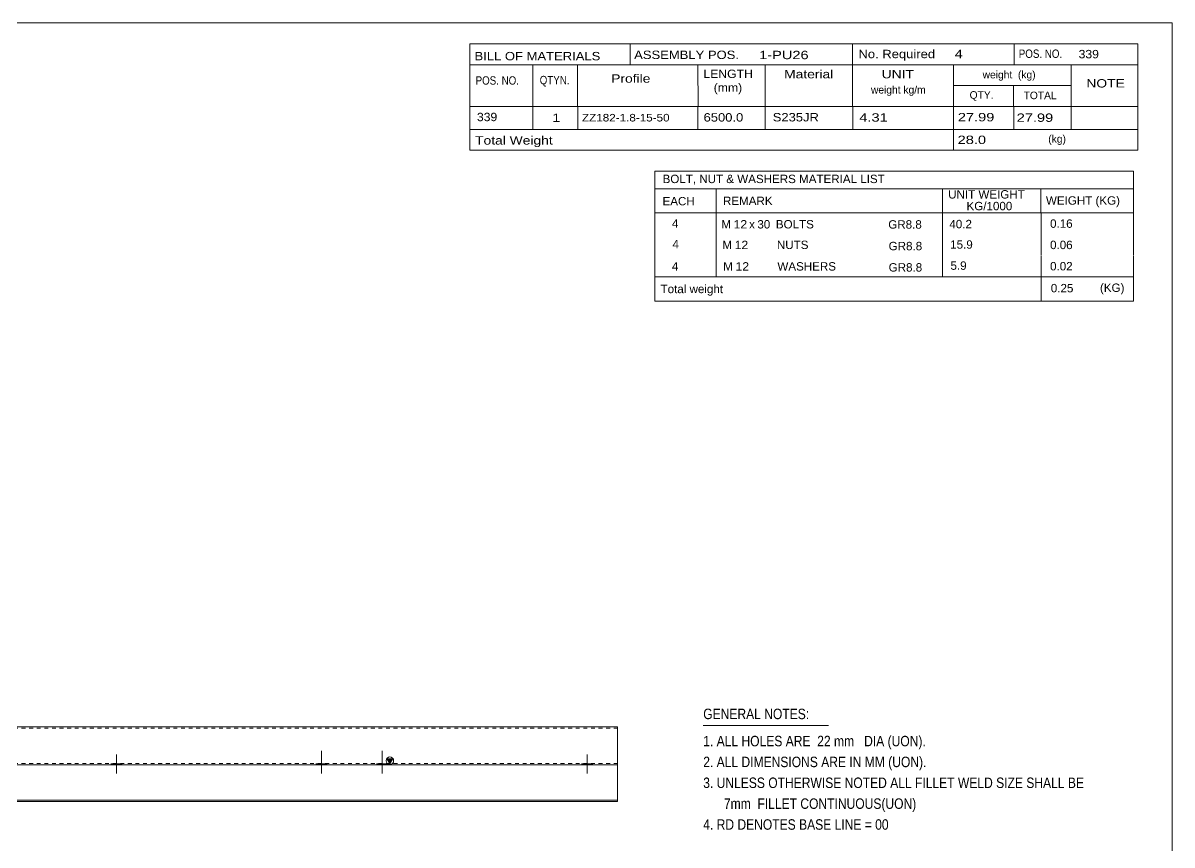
# Model space of a CAD drawing. Header units: millimetres. Extents: x 2 to 579, y 1 to 405.
# Drawn here: x 276.3 to 579, y 188.3 to 405 of the extents above; entities that cross this region are included whole.
import ezdxf

# ---------------------------------------------------------------- set-up
doc = ezdxf.new("R2010")
doc.units = ezdxf.units.MM
doc.linetypes.add('XKITLINE00', pattern=[0])
doc.linetypes.add('XKITLINE01', pattern=[4, 1, -1, 1, -1])
for name, color, linetype, lineweight in [('Bolt', 3, 'Continuous', 0), ('DrawingSheet', 5, 'Continuous', 0), ('OtherObjectType', 7, 'Continuous', 0), ('Part', 2, 'Continuous', 0)]:
    doc.layers.add(name, color=color, linetype=linetype, lineweight=lineweight)
doc.styles.add('ARIAL_NARROW', font='ARIALN.TTF')

# ---------------------------------------------------------------- blocks, each defined once
blk = doc.blocks.new('*A6')
at = {"layer": 'Bolt'}
for points in [[(353.54, 209.43), (353.54, 209.79), (356.34, 209.79), (356.34, 209.43)], [(353.54, 209.43), (353.54, 209.79), (356.34, 209.79), (356.34, 209.43)], [(369.54, 209.43), (369.54, 209.79), (372.34, 209.79), (372.34, 209.43)], [(369.54, 209.43), (369.54, 209.79), (372.34, 209.79), (372.34, 209.43)]]:
    blk.add_hatch(color=3, dxfattribs=at).paths.add_polyline_path(points, flags=17)
at = {"layer": 'Bolt', "color": 3, "linetype": 'XKITLINE00', "lineweight": 0}
for p, q in [((354.94, 213.11), (354.94, 207.11)), ((354.94, 213.11), (354.94, 207.11)), ((370.94, 213.11), (370.94, 207.11)), ((370.94, 213.11), (370.94, 207.11)), ((353.54, 209.79), (353.54, 209.43)), ((353.54, 209.79), (353.54, 209.43)), ((356.34, 209.79), (356.34, 209.43)), ((356.34, 209.79), (356.34, 209.43)), ((369.54, 209.79), (369.54, 209.43)), ((369.54, 209.79), (369.54, 209.43)), ((372.34, 209.79), (372.34, 209.43)), ((372.34, 209.79), (372.34, 209.43))]:
    blk.add_line(p, q, dxfattribs=at)
blk = doc.blocks.new('*A7')
at = {"layer": 'Bolt'}
for points in [[(299.54, 209.43), (299.54, 209.79), (302.34, 209.79), (302.34, 209.43)], [(299.54, 209.43), (299.54, 209.79), (302.34, 209.79), (302.34, 209.43)], [(423.54, 209.43), (423.54, 209.79), (426.34, 209.79), (426.34, 209.43)], [(423.54, 209.43), (423.54, 209.79), (426.34, 209.79), (426.34, 209.43)]]:
    blk.add_hatch(color=3, dxfattribs=at).paths.add_polyline_path(points, flags=17)
at = {"layer": 'Bolt', "color": 3, "linetype": 'XKITLINE00', "lineweight": 0}
for p, q in [((300.94, 212.11), (300.94, 207.11)), ((300.94, 212.11), (300.94, 207.11)), ((424.94, 212.11), (424.94, 207.11)), ((424.94, 212.11), (424.94, 207.11)), ((299.54, 209.79), (299.54, 209.43)), ((299.54, 209.79), (299.54, 209.43)), ((302.34, 209.79), (302.34, 209.43)), ((302.34, 209.79), (302.34, 209.43)), ((423.54, 209.79), (423.54, 209.43)), ((423.54, 209.79), (423.54, 209.43)), ((426.34, 209.79), (426.34, 209.43)), ((426.34, 209.79), (426.34, 209.43))]:
    blk.add_line(p, q, dxfattribs=at)
blk = doc.blocks.new('*A8')
at = {"layer": 'Part'}
blk.add_hatch(color=2, dxfattribs=at).paths.add_polyline_path([(372.14, 211.01), (373.74, 211.01), (372.94, 209.61)], flags=17)
at = {"layer": 'Part', "color": 2, "linetype": 'XKITLINE00', "lineweight": 0}
for p, q in [((432.94, 219.43), (196.74, 219.43)), ((432.94, 219.43), (432.94, 199.79)), ((432.94, 209.43), (196.74, 209.43)), ((372.94, 209.61), (372.14, 211.01)), ((372.14, 211.01), (373.74, 211.01)), ((373.74, 211.01), (372.94, 209.61)), ((432.94, 200.15), (196.74, 200.15)), ((432.94, 199.79), (196.74, 199.79))]:
    blk.add_line(p, q, dxfattribs=at)
at = {"layer": 'Part', "color": 7, "linetype": 'XKITLINE01', "lineweight": 0}
for p, q in [((432.94, 219.07), (196.74, 219.07)), ((432.94, 209.79), (196.74, 209.79))]:
    blk.add_line(p, q, dxfattribs=at)
at = {"layer": 'Part', "color": 2, "linetype": 'XKITLINE00', "lineweight": 0}
blk.add_circle((372.94, 210.51), 1, dxfattribs=at)
blk = doc.blocks.new('*A9')
at = {"layer": 'DrawingSheet', "color": 5, "linetype": 'XKITLINE00', "lineweight": 0}
for p, q in [((579, 405), (5, 405)), ((579, 5), (579, 405))]:
    blk.add_line(p, q, dxfattribs=at)
blk = doc.blocks.new('*A10')
at = {"layer": 'OtherObjectType', "color": 7, "linetype": 'XKITLINE00', "lineweight": 0}
for p, q in [((442.76, 365.95), (442.75, 354.95)), ((442.76, 365.95), (568.88, 365.95)), ((568.88, 365.95), (568.88, 354.95)), ((442.75, 361.3), (568.88, 361.3)), ((458.87, 361.31), (458.87, 354.95)), ((518.57, 361.31), (518.57, 354.95)), ((544.47, 361.29), (544.47, 354.95)), ((442.76, 354.92), (442.76, 349.42)), ((442.77, 354.95), (568.88, 354.95)), ((458.92, 354.95), (458.92, 349.33)), ((518.57, 354.95), (518.57, 349.33)), ((544.5, 354.95), (544.5, 349.45)), ((568.88, 354.95), (568.88, 349.45)), ((442.79, 349.33), (442.79, 343.72)), ((458.95, 349.33), (458.95, 343.71)), ((518.57, 349.33), (518.57, 343.71)), ((544.5, 349.33), (544.5, 343.83)), ((568.88, 349.33), (568.88, 343.83)), ((442.79, 343.7), (442.79, 338.13)), ((458.95, 343.71), (458.95, 338.09)), ((518.57, 343.71), (518.57, 338.09)), ((544.5, 343.71), (544.5, 338.1)), ((568.88, 343.71), (568.88, 338.1)), ((568.88, 338.1), (442.75, 338.13)), ((442.78, 338.09), (442.78, 331.69)), ((442.85, 338.09), (568.87, 338.09)), ((544.5, 338.06), (544.5, 331.64)), ((568.87, 338.06), (568.87, 331.65)), ((442.77, 331.65), (568.87, 331.65))]:
    blk.add_line(p, q, dxfattribs=at)
at = {"layer": 'OtherObjectType', "color": 7, "style": 'ARIAL_NARROW'}
for s, width, p in [('BOLT, NUT & WASHERS MATERIAL LIST', 1.211571, (444.79, 362.79)), ('UNIT WEIGHT', 1.211571, (520.03, 358.72)), ('EACH', 1.211571, (444.78, 356.92)), ('REMARK', 1.211571, (460.7, 357.01)), (' KG/1000', 1.211571, (524.02, 355.63)), ('WEIGHT (KG)', 1.211571, (545.78, 357.1)), ('4', 1.211571, (447.26, 351.05)), ('M', 1.211571, (460.26, 350.85)), ('12', 1.275, (463.5, 350.83)), ('x', 1.211571, (467.58, 350.83)), ('30', 1.211571, (469.76, 350.82)), ('BOLTS', 1.211571, (474.63, 350.84)), ('GR8.8', 1.211571, (504.25, 350.79)), ('40.2', 1.211571, (520.34, 350.88)), ('0.16', 1.211571, (546.87, 351.01)), ('4', 1.211571, (447.4, 345.61)), ('M', 1.211571, (460.54, 345.41)), ('12', 1.275, (463.78, 345.39)), ('NUTS', 1.211571, (474.91, 345.41)), ('GR8.8', 1.211571, (504.35, 345.09)), ('15.9', 1.211571, (520.56, 345.5)), ('0.06', 1.211571, (546.87, 345.39)), ('5.9', 1.211571, (520.64, 339.94)), ('4', 1.211571, (447.24, 339.74)), ('M', 1.211571, (460.76, 339.74)), ('12', 1.275, (464, 339.72)), ('WASHERS', 1.211571, (475.04, 339.73)), ('GR8.8', 1.211571, (504.35, 339.47)), ('0.02', 1.211571, (546.87, 339.78)), ('Total weight', 1.211571, (444.26, 333.77)), ('0.25', 1.211571, (547.07, 334)), ('(KG)', 1.211571, (560.02, 334.1))]:
    blk.add_text(s, height=2.2, dxfattribs=dict(at, width=width)).set_placement(p)
blk = doc.blocks.new('*A11')
at = {"layer": 'OtherObjectType', "color": 7, "linetype": 'XKITLINE00', "lineweight": 0}
blk.add_line((455.5, 219.82), (488.5, 219.82), dxfattribs=at)
at = {"layer": 'OtherObjectType', "color": 7, "style": 'ARIAL_NARROW', "width": 1.008832}
for s, p in [('GENERAL NOTES:', (455.5, 221.47)), ('1. ALL HOLES ARE  22 mm   DIA (UON).', (455.5, 214.32)), ('2. ALL DIMENSIONS ARE IN MM (UON).', (455.5, 208.82)), ('3. UNLESS OTHERWISE NOTED ALL FILLET WELD SIZE SHALL BE', (455.5, 203.32)), ('7mm  FILLET CONTINUOUS(UON)', (460.95, 197.82)), ('4. RD DENOTES BASE LINE = 00', (455.5, 192.32))]:
    blk.add_text(s, height=2.75, dxfattribs=at).set_placement(p)
blk = doc.blocks.new('*A15')
at = {"layer": 'OtherObjectType', "color": 7, "linetype": 'XKITLINE00', "lineweight": 0}
for p, q in [((393.98, 399.5), (569.98, 399.5)), ((393.98, 399.5), (393.98, 388.5)), ((436.26, 399.42), (436.26, 393.87)), ((494.85, 394), (494.85, 399.5)), ((537.43, 393.96), (537.43, 399.42)), ((569.98, 394), (569.98, 399.5)), ((393.98, 394), (569.98, 394)), ((410.64, 394), (410.64, 383)), ((422.4, 393.98), (422.4, 383.03)), ((454.12, 393.99), (454.13, 383)), ((471.78, 393.98), (471.78, 383)), ((494.85, 393.98), (494.85, 383)), ((521.43, 394), (521.43, 383)), ((552.42, 394), (552.42, 383)), ((569.98, 394), (569.98, 388.5)), ((393.98, 388.5), (393.98, 383)), ((521.45, 388.52), (552.45, 388.52)), ((537.28, 388.52), (537.28, 383)), ((569.98, 388.5), (569.98, 383)), ((393.98, 383), (569.98, 383)), ((393.98, 383), (393.98, 376.95)), ((410.63, 383), (410.63, 376.95)), ((422.44, 382.99), (422.44, 376.95)), ((454.12, 383), (454.11, 376.95)), ((471.79, 383), (471.79, 376.95)), ((494.87, 383), (494.87, 376.95)), ((521.44, 383), (521.44, 376.95)), ((537.33, 382.95), (537.33, 376.95)), ((552.43, 383), (552.43, 376.95)), ((569.98, 383), (569.98, 376.95)), ((393.98, 376.95), (569.98, 376.95)), ((393.98, 376.95), (393.98, 371.45)), ((521.44, 376.95), (521.44, 371.45)), ((569.98, 376.95), (569.98, 371.45)), ((393.98, 371.45), (569.98, 371.45))]:
    blk.add_line(p, q, dxfattribs=at)
at = {"layer": 'OtherObjectType', "color": 7, "style": 'ARIAL_NARROW'}
for s, height, width, p in [('BILL OF MATERIALS', 2.2, 1.36, (395.25, 395.16)), ('ASSEMBLY POS.', 2.2, 1.36, (437.3, 395.5)), ('1-PU26', 2.2, 1.525501, (470.23, 395.46)), ('No. Required', 2.2, 1.36, (496.39, 395.72)), ('4', 2.2, 1.525501, (521.75, 395.72)), ('POS. NO.', 2.2, 1.02, (538.63, 395.79)), ('339', 2.2, 1.270501, (554.4, 395.69)), ('POS. NO.', 2.2, 1.02, (395.53, 388.74)), ('QTYN.', 2.2, 1.02, (412.42, 388.84)), ('Profile', 2.2, 1.445, (431.26, 389.25)), ('LENGTH', 2.2, 1.275, (455.54, 390.49)), ('Material', 2.2, 1.445, (476.81, 390.41)), ('UNIT', 2.2, 1.445, (502.52, 390.4)), ('weight  (kg)', 1.98, 1.19, (529.11, 390.39)), ('(mm)', 2.2, 1.275, (458.26, 386.86)), ('weight kg/m', 1.98, 1.19, (499.69, 386.4)), ('NOTE', 2.2, 1.445, (556.44, 387.99)), ('QTY.', 1.98, 1.19, (525.68, 385.03)), ('TOTAL', 1.98, 1.19, (539.9, 384.91)), ('339', 2.2, 1.270501, (395.89, 379.12)), ('1', 2.2, 1.525501, (415.71, 378.91)), ('ZZ182-1.8-15-50', 1.98, 1.355501, (423.56, 379.04)), ('6500.0', 2.2, 1.355501, (455.59, 379.01)), ('S235JR', 2.2, 1.355501, (473.81, 379.05)), ('4.31', 2.2, 1.525501, (496.62, 378.99)), ('27.99', 2.2, 1.525501, (522.57, 379.07)), ('27.99', 2.2, 1.525501, (538.08, 378.94)), ('(kg)', 1.98, 1.19, (546.4, 373.46)), ('Total Weight', 2.2, 1.445, (395.4, 372.94)), ('28.0', 2.2, 1.525501, (522.52, 373.09))]:
    blk.add_text(s, height=height, dxfattribs=dict(at, width=width)).set_placement(p)

msp = doc.modelspace()

# ---------------------------------------------------------------- block references
at = {"lineweight": 0}
for name in ['*A9', '*A15', '*A10', '*A11', '*A7', '*A6']:
    msp.add_blockref(name, (0, 0), dxfattribs=at)
at = {"layer": 'Part', "lineweight": 0}
msp.add_blockref('*A8', (0, 0), dxfattribs=at)

doc.saveas('drawing.dxf')
